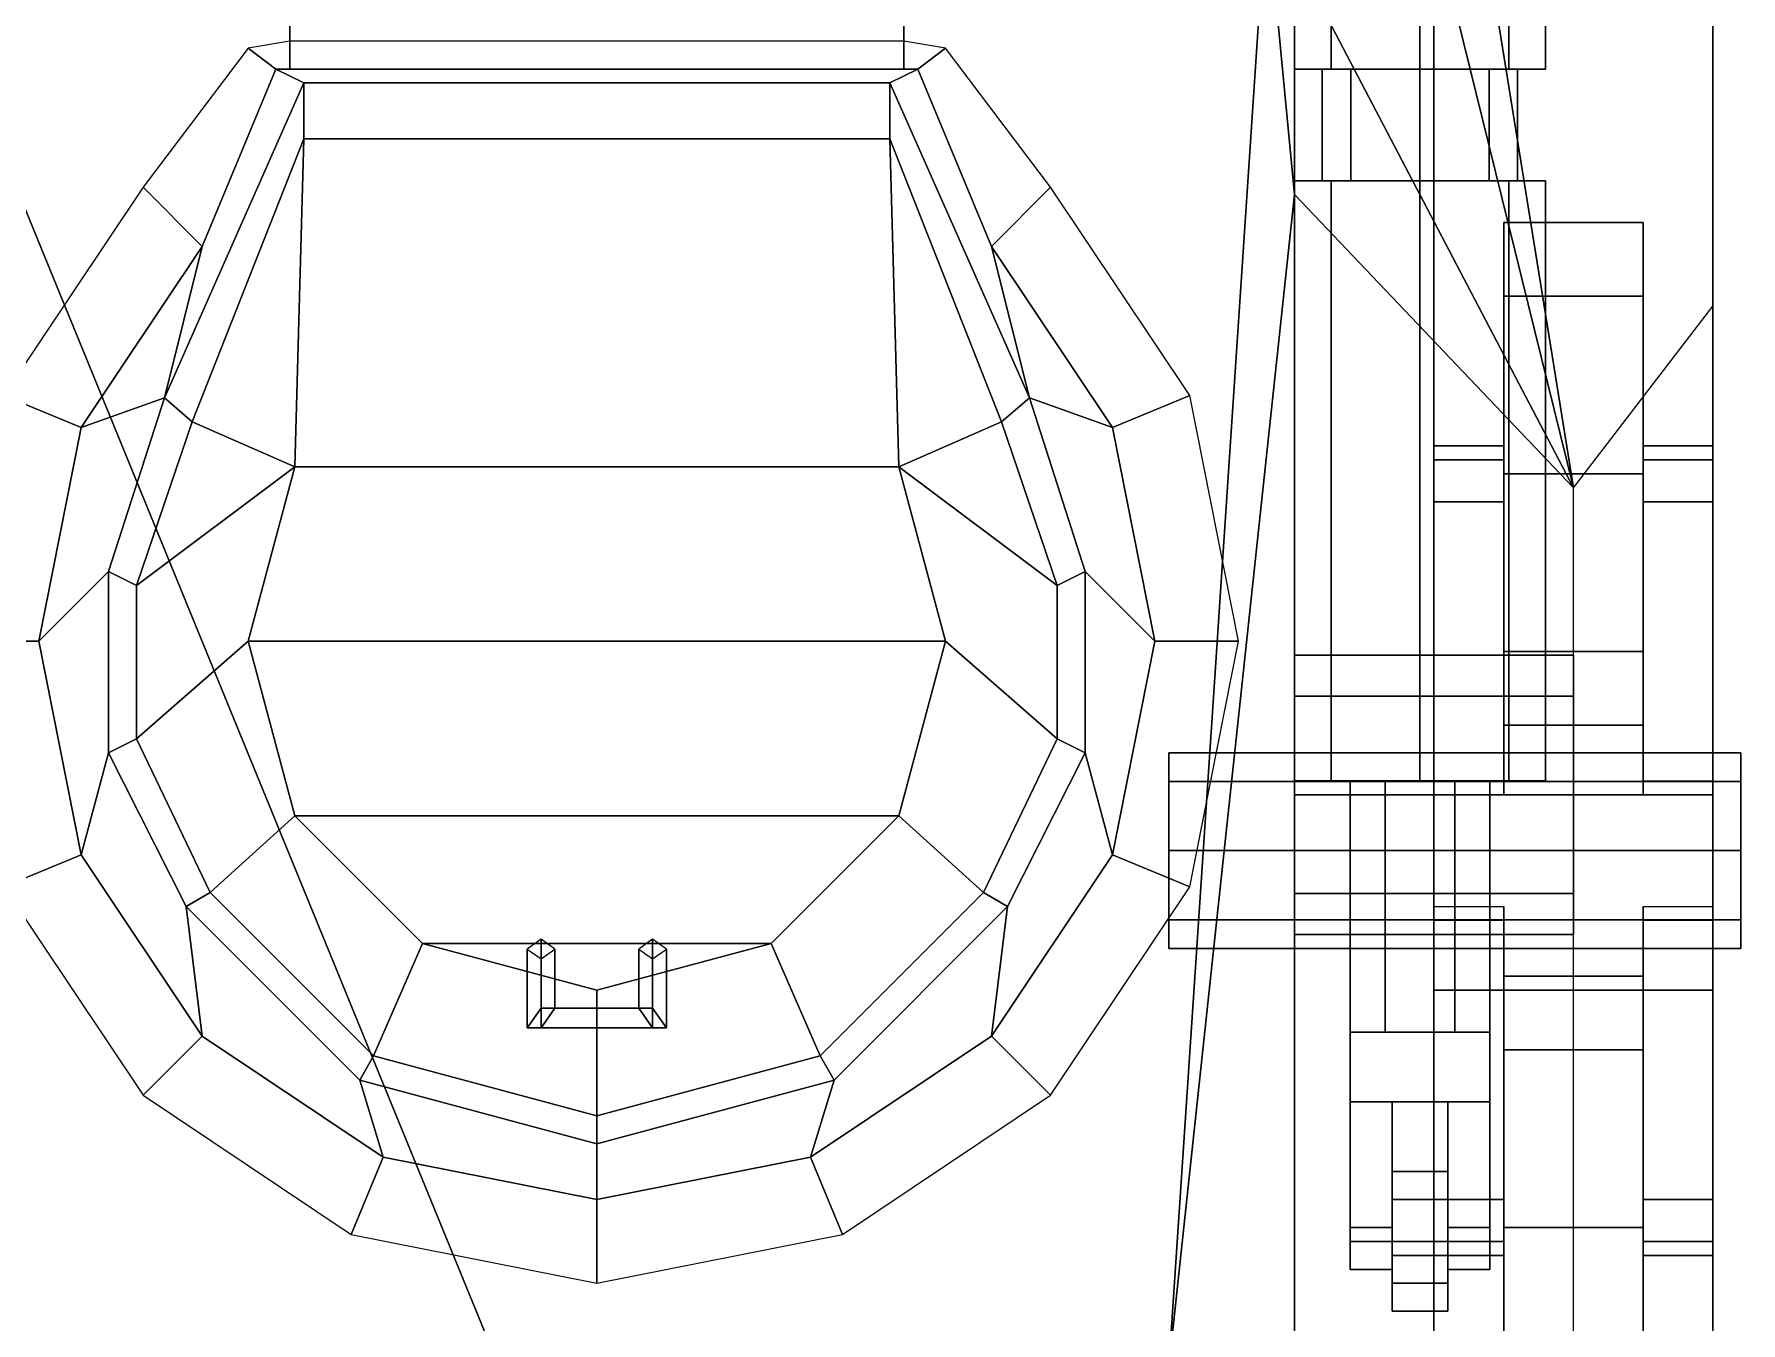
# Model space of a CAD drawing. Header units: millimetres. Extents: x -0.9 to 3, y -1.7 to 13.
# Drawn here: x -0.303 to 0.92, y -0.478 to 0.445 of the extents above; entities that cross this region are included whole.
import ezdxf

# ---------------------------------------------------------------- set-up
doc = ezdxf.new("R2010")
doc.units = ezdxf.units.MM
for name, color, linetype in [('mudguards', 6, 'Continuous'), ('suspension', 5, 'Continuous'), ('tracks', 3, 'Continuous'), ('turret', 2, 'Continuous'), ('wheels', 2, 'Continuous')]:
    doc.layers.add(name, color=color, linetype=linetype)

msp = doc.modelspace()

# ---------------------------------------------------------------- linework, layer by layer
for points in [[(0.6, 1.537219462384298, 0.3718624145097673), (0.6000000000000001, 1.399081169079633, 0.4290811690796321), (0.6, -1.189999999999996, 0.3100000000000005), (0.6, 1.509999999999999, 0.3099999999999994)], [(0.6, 1.509999999999999, 0.31), (0.6, -1.19, 0.31), (-0.6, -1.19, 0.31), (-0.6, 1.509999999999999, 0.31)], [(0.6, -1.39, 0.68), (0.6, -1.19, 0.31), (0.6000000000000001, 1.32, 0.62), (0.6000000000000001, 1.399081169079632, 0.8109188309203679)], [(0.6, -1.29, 0.9), (0.6, -1.39, 0.68), (0.6000000000000001, 1.399081169079632, 0.8109188309203679), (0.6, 1.36, 0.9)], [(0.6000000000000001, 1.399081169079632, 0.4290811690796321), (0.6000000000000001, 1.32, 0.62), (0.6, -1.190000000000001, 0.3100000000000003)], [(0.6, 1.359999999999995, 0.9000000000000012), (0.5999999999999999, 0.9299999999999999, 1.01), (0.5999999999999999, 0.9299999999999999, 1.01), (0.7999999999999999, 0.12, 0.9)], [(0.6, 0.9299999999999997, 1.01), (0.58, 0.54, 1.23), (0.58, 0.54, 1.23), (0.7999999999999999, 0.12, 0.9)], [(0.51, -0.51, 1.23), (0.58, 0.54, 1.23), (-0.4, 0.54, 1.23), (0.03000000000000003, -0.51, 1.23)], [(-0.4, 0.54, 1.23), (-0.4, -1.11, 1.23), (0.03, -0.8699999999999992, 1.23), (0.03, -0.51, 1.23)], [(0.51, -0.51, 1.23), (0.6, 0.3300000000000001, 1.23), (0.58, 0.54, 1.23), (0.51, -0.51, 1.23)], [(0.58, 0.54, 1.23), (0.6, 0.33, 1.23), (0.6, 0.33, 1.23), (0.7999999999999999, 0.12, 0.9)], [(0.51, -0.8699999999999992, 1.23), (0.6, -0.79, 1.23), (0.6, 0.3300000000000001, 1.23), (0.51, -0.51, 1.23)], [(0.6, 0.33, 1.23), (0.6, -0.79, 1.23), (0.7999999999999999, -0.9400000000000001, 0.9), (0.7999999999999999, 0.12, 0.9)]]:
    msp.add_3dface(points)
at = {"layer": 'mudguards'}
for points in [[(0.9, 0.25, 0.9), (0.9, 1.36, 0.9), (0.6, 1.36, 0.9), (0.8, 0.12, 0.9)], [(0.9, 0.25, 0.88), (0.9, 1.36, 0.88), (0.9, 1.36, 0.9), (0.9, 0.25, 0.9)]]:
    msp.add_3dface(points, dxfattribs=at)
at = {"layer": 'suspension'}
for points in [[(0.6263603896932108, 0.85, 0.5736396103067893), (0.6000000000000001, 0.85, 0.51), (0.6000000000000001, 0.42, 0.51), (0.6263603896932108, 0.42, 0.5736396103067893)], [(0.6000000000000001, 0.85, 0.51), (0.6263603896932107, 0.85, 0.4463603896932107), (0.6263603896932107, 0.42, 0.4463603896932107), (0.6000000000000001, 0.42, 0.51)], [(0.6263603896932107, 0.85, 0.4463603896932107), (0.6900000000000001, 0.85, 0.42), (0.6900000000000001, 0.42, 0.42), (0.6263603896932107, 0.42, 0.4463603896932107)], [(0.6900000000000001, 0.85, 0.6), (0.6263603896932108, 0.85, 0.5736396103067893), (0.6263603896932108, 0.42, 0.5736396103067893), (0.6900000000000001, 0.42, 0.6)], [(0.6900000000000001, 0.85, 0.42), (0.7536396103067893, 0.85, 0.4463603896932107), (0.7536396103067893, 0.42, 0.4463603896932107), (0.6900000000000001, 0.42, 0.42)], [(0.7536396103067893, 0.85, 0.5736396103067893), (0.6900000000000001, 0.85, 0.6), (0.6900000000000001, 0.42, 0.6), (0.7536396103067893, 0.42, 0.5736396103067893)], [(0.78, 0.85, 0.51), (0.7536396103067893, 0.85, 0.5736396103067893), (0.7536396103067893, 0.42, 0.5736396103067893), (0.78, 0.42, 0.51)], [(0.7536396103067893, 0.85, 0.4463603896932107), (0.78, 0.85, 0.51), (0.78, 0.42, 0.51), (0.7536396103067893, 0.42, 0.4463603896932107)], [(0.6405025253169417, 0.42, 0.5594974746830583), (0.6200000000000001, 0.42, 0.51), (0.6200000000000001, 0.34, 0.51), (0.6405025253169417, 0.34, 0.5594974746830583)], [(0.6200000000000001, 0.42, 0.51), (0.6405025253169417, 0.42, 0.4605025253169417), (0.6405025253169417, 0.34, 0.4605025253169417), (0.6200000000000001, 0.34, 0.51)], [(0.6405025253169417, 0.42, 0.4605025253169417), (0.6900000000000001, 0.42, 0.44), (0.6900000000000001, 0.34, 0.44), (0.6405025253169417, 0.34, 0.4605025253169417)], [(0.6900000000000001, 0.42, 0.5800000000000001), (0.6405025253169417, 0.42, 0.5594974746830583), (0.6405025253169417, 0.34, 0.5594974746830583), (0.6900000000000001, 0.34, 0.5800000000000001)], [(0.6900000000000001, 0.42, 0.44), (0.7394974746830584, 0.42, 0.4605025253169417), (0.7394974746830584, 0.34, 0.4605025253169417), (0.6900000000000001, 0.34, 0.44)], [(0.7394974746830584, 0.42, 0.5594974746830583), (0.6900000000000001, 0.42, 0.5800000000000001), (0.6900000000000001, 0.34, 0.5800000000000001), (0.7394974746830584, 0.34, 0.5594974746830583)], [(0.76, 0.42, 0.51), (0.7394974746830584, 0.42, 0.5594974746830583), (0.7394974746830584, 0.34, 0.5594974746830583), (0.76, 0.34, 0.51)], [(0.7394974746830584, 0.42, 0.4605025253169417), (0.76, 0.42, 0.51), (0.76, 0.34, 0.51), (0.7394974746830584, 0.34, 0.4605025253169417)], [(0.6, -0.09000000000000008, 0.51), (0.6263603896932107, -0.09000000000000008, 0.5736396103067893), (0.6263603896932108, 0.34, 0.5736396103067893), (0.6000000000000001, 0.34, 0.51)], [(0.6263603896932107, -0.09000000000000008, 0.4463603896932107), (0.6, -0.09000000000000008, 0.51), (0.6000000000000001, 0.34, 0.51), (0.6263603896932108, 0.34, 0.4463603896932107)], [(0.69, -0.09000000000000008, 0.42), (0.6263603896932107, -0.09000000000000008, 0.4463603896932107), (0.6263603896932108, 0.34, 0.4463603896932107), (0.6900000000000001, 0.3399999999999999, 0.42)], [(0.6263603896932107, -0.09000000000000008, 0.5736396103067893), (0.69, -0.09000000000000008, 0.6), (0.6900000000000001, 0.3399999999999999, 0.6), (0.6263603896932108, 0.34, 0.5736396103067893)], [(0.7536396103067893, -0.09000000000000008, 0.4463603896932107), (0.69, -0.09000000000000008, 0.42), (0.6900000000000001, 0.3399999999999999, 0.42), (0.7536396103067894, 0.3399999999999999, 0.4463603896932107)], [(0.69, -0.09000000000000008, 0.6), (0.7536396103067892, -0.09000000000000008, 0.5736396103067893), (0.7536396103067893, 0.3399999999999999, 0.5736396103067893), (0.6900000000000001, 0.3399999999999999, 0.6)], [(0.7536396103067892, -0.09000000000000008, 0.5736396103067893), (0.7799999999999999, -0.09000000000000008, 0.51), (0.78, 0.3399999999999999, 0.51), (0.7536396103067893, 0.3399999999999999, 0.5736396103067893)], [(0.7799999999999999, -0.09000000000000008, 0.51), (0.7536396103067893, -0.09000000000000008, 0.4463603896932107), (0.7536396103067894, 0.3399999999999999, 0.4463603896932107), (0.78, 0.3399999999999999, 0.51)], [(0.7499999999999999, 0.1500000000000001, 0.22), (0.7499999999999999, 0.1400000000000003, 0.2), (0.7, 0.1400000000000003, 0.2), (0.7, 0.1500000000000001, 0.22)], [(0.7, 0.1400000000000003, 0.2), (0.7, 0.1100000000000001, 0.2), (0.7, 0.1400000000000003, 0.24), (0.7, 0.1500000000000001, 0.22)], [(0.7, 0.1500000000000001, 0.22), (0.7, 0.1400000000000003, 0.24), (0.7499999999999999, 0.1400000000000003, 0.24), (0.7499999999999999, 0.1500000000000001, 0.22)], [(0.7499999999999999, 0.1400000000000003, 0.24), (0.7499999999999999, 0.1100000000000001, 0.2), (0.7499999999999999, 0.1400000000000003, 0.2), (0.7499999999999999, 0.1500000000000001, 0.22)], [(0.8999999999999998, 0.1500000000000001, 0.22), (0.8999999999999998, 0.1400000000000003, 0.2), (0.8499999999999999, 0.1400000000000003, 0.2), (0.8499999999999999, 0.1500000000000001, 0.22)], [(0.8499999999999999, 0.1400000000000003, 0.2), (0.8499999999999999, 0.1100000000000001, 0.2), (0.8499999999999999, 0.1400000000000003, 0.24), (0.8499999999999999, 0.1500000000000001, 0.22)], [(0.8499999999999999, 0.1500000000000001, 0.22), (0.8499999999999999, 0.1400000000000003, 0.24), (0.8999999999999998, 0.1400000000000003, 0.24), (0.8999999999999998, 0.1500000000000001, 0.22)], [(0.8999999999999998, 0.1400000000000003, 0.24), (0.8999999999999998, 0.1100000000000001, 0.2), (0.8999999999999998, 0.1400000000000003, 0.2), (0.8999999999999998, 0.1500000000000001, 0.22)], [(0.7, 0.1100000000000001, 0.2), (0.7, -0.09999999999999987, 0.24), (0.7, -0.08999999999999964, 0.3300000000000001), (0.7, 0.1399999999999999, 0.24)], [(0.7499999999999999, 0.1400000000000003, 0.2), (0.7499999999999999, 0.1100000000000001, 0.2), (0.7, 0.1100000000000001, 0.2), (0.7, 0.1400000000000003, 0.2)], [(0.7, 0.1399999999999999, 0.24), (0.7, -0.08999999999999964, 0.3300000000000001), (0.7499999999999999, -0.08999999999999964, 0.3300000000000001), (0.7499999999999999, 0.1399999999999999, 0.24)], [(0.7499999999999999, -0.08999999999999964, 0.3300000000000001), (0.7499999999999999, -0.09999999999999987, 0.24), (0.7499999999999999, 0.1100000000000001, 0.2), (0.7499999999999999, 0.1399999999999999, 0.24)], [(0.8499999999999999, 0.1100000000000001, 0.2), (0.8499999999999999, -0.09999999999999987, 0.24), (0.8499999999999999, -0.08999999999999964, 0.3300000000000001), (0.8499999999999999, 0.1399999999999999, 0.24)], [(0.8999999999999998, 0.1400000000000003, 0.2), (0.8999999999999998, 0.1100000000000001, 0.2), (0.8499999999999999, 0.1100000000000001, 0.2), (0.8499999999999999, 0.1400000000000003, 0.2)], [(0.8499999999999999, 0.1399999999999999, 0.24), (0.8499999999999999, -0.08999999999999964, 0.3300000000000001), (0.8999999999999998, -0.08999999999999964, 0.3300000000000001), (0.8999999999999998, 0.1399999999999999, 0.24)], [(0.8999999999999998, -0.08999999999999964, 0.3300000000000001), (0.8999999999999998, -0.09999999999999987, 0.24), (0.8999999999999998, 0.1100000000000001, 0.2), (0.8999999999999998, 0.1399999999999999, 0.24)], [(0.7499999999999999, 0.1100000000000001, 0.2), (0.7499999999999999, -0.09999999999999987, 0.24), (0.7, -0.09999999999999987, 0.24), (0.7, 0.1100000000000001, 0.2)], [(0.8999999999999998, 0.1100000000000001, 0.2), (0.8999999999999998, -0.09999999999999987, 0.24), (0.8499999999999999, -0.09999999999999987, 0.24), (0.8499999999999999, 0.1100000000000001, 0.2)], [(0.5099999999999999, -0.0905025253169418, 0.2405025253169416), (0.5099999999999999, -0.07000000000000006, 0.29), (0.9199999999999998, -0.07000000000000006, 0.29), (0.9199999999999998, -0.0905025253169418, 0.2405025253169416)], [(0.5099999999999999, -0.07000000000000006, 0.29), (0.5099999999999999, -0.0905025253169418, 0.3394974746830583), (0.9199999999999998, -0.0905025253169418, 0.3394974746830583), (0.9199999999999998, -0.07000000000000006, 0.29)], [(0.9199999999999998, -0.07000000000000006, 0.29), (0.9199999999999998, -0.1894974746830584, 0.2405025253169417), (0.9199999999999998, -0.1400000000000001, 0.22), (0.9199999999999998, -0.0905025253169418, 0.2405025253169416)], [(0.9199999999999998, -0.0905025253169418, 0.3394974746830583), (0.9199999999999998, -0.2100000000000002, 0.29), (0.9199999999999998, -0.1894974746830584, 0.2405025253169417), (0.9199999999999998, -0.07000000000000006, 0.29)], [(0.5099999999999999, -0.1400000000000001, 0.22), (0.5099999999999999, -0.0905025253169418, 0.2405025253169416), (0.9199999999999998, -0.0905025253169418, 0.2405025253169416), (0.9199999999999998, -0.1400000000000001, 0.22)], [(0.5099999999999999, -0.0905025253169418, 0.3394974746830583), (0.5099999999999999, -0.1400000000000001, 0.36), (0.9199999999999998, -0.1400000000000001, 0.36), (0.9199999999999998, -0.0905025253169418, 0.3394974746830583)], [(0.6, -0.09000000000000008, 0.51), (0.7536396103067893, -0.09000000000000008, 0.4463603896932107), (0.7799999999999999, -0.09000000000000008, 0.51), (0.6263603896932107, -0.09000000000000008, 0.5736396103067893)], [(0.6263603896932107, -0.09000000000000008, 0.4463603896932107), (0.69, -0.09000000000000008, 0.42), (0.7536396103067893, -0.09000000000000008, 0.4463603896932107), (0.6000000000000001, -0.09000000000000008, 0.51)], [(0.6263603896932107, -0.09000000000000008, 0.5736396103067893), (0.7799999999999999, -0.09000000000000008, 0.51), (0.7536396103067892, -0.09000000000000008, 0.5736396103067893), (0.69, -0.09000000000000008, 0.6)], [(0.6399999999999999, -0.27, 0.51), (0.6649999999999999, -0.27, 0.5533012701892219), (0.6649999999999999, -0.09000000000000008, 0.5533012701892219), (0.6399999999999999, -0.09000000000000008, 0.51)], [(0.6649999999999999, -0.27, 0.466698729810778), (0.6399999999999999, -0.27, 0.51), (0.6399999999999999, -0.09000000000000008, 0.51), (0.6649999999999999, -0.09000000000000008, 0.466698729810778)], [(0.715, -0.27, 0.4666987298107781), (0.6649999999999999, -0.27, 0.466698729810778), (0.6649999999999999, -0.09000000000000008, 0.466698729810778), (0.715, -0.09000000000000008, 0.4666987298107781)], [(0.6649999999999999, -0.27, 0.5533012701892219), (0.715, -0.27, 0.5533012701892219), (0.715, -0.09000000000000008, 0.5533012701892219), (0.6649999999999999, -0.09000000000000008, 0.5533012701892219)], [(0.715, -0.27, 0.5533012701892219), (0.74, -0.27, 0.51), (0.74, -0.09000000000000008, 0.51), (0.715, -0.09000000000000008, 0.5533012701892219)], [(0.74, -0.27, 0.51), (0.715, -0.27, 0.4666987298107781), (0.715, -0.09000000000000008, 0.4666987298107781), (0.74, -0.09000000000000008, 0.51)], [(0.9199999999999998, -0.1400000000000001, 0.36), (0.9199999999999998, -0.1894974746830584, 0.3394974746830583), (0.9199999999999998, -0.2100000000000002, 0.29), (0.9199999999999998, -0.0905025253169418, 0.3394974746830583)], [(0.5099999999999999, -0.1894974746830584, 0.2405025253169417), (0.5099999999999999, -0.1400000000000001, 0.22), (0.9199999999999998, -0.1400000000000001, 0.22), (0.9199999999999998, -0.1894974746830584, 0.2405025253169417)], [(0.5099999999999999, -0.1400000000000001, 0.36), (0.5099999999999999, -0.1894974746830584, 0.3394974746830583), (0.9199999999999998, -0.1894974746830584, 0.3394974746830583), (0.9199999999999998, -0.1400000000000001, 0.36)], [(0.7, -0.3900000000000001, 0.2), (0.7, -0.1800000000000002, 0.24), (0.7499999999999999, -0.1800000000000002, 0.24), (0.7499999999999999, -0.3900000000000001, 0.2)], [(0.7, -0.1900000000000002, 0.3300000000000001), (0.7, -0.1800000000000002, 0.24), (0.7, -0.3900000000000001, 0.2), (0.7, -0.4199999999999997, 0.24)], [(0.7499999999999999, -0.3900000000000001, 0.2), (0.7499999999999999, -0.1800000000000002, 0.24), (0.7499999999999999, -0.1900000000000002, 0.3300000000000001), (0.7499999999999999, -0.4199999999999997, 0.24)], [(0.8499999999999999, -0.1900000000000002, 0.3300000000000001), (0.8499999999999999, -0.1800000000000002, 0.24), (0.8499999999999999, -0.3900000000000001, 0.2), (0.8499999999999999, -0.4199999999999997, 0.24)], [(0.8499999999999999, -0.3900000000000001, 0.2), (0.8499999999999999, -0.1800000000000002, 0.24), (0.8999999999999998, -0.1800000000000002, 0.24), (0.8999999999999998, -0.3900000000000001, 0.2)], [(0.8999999999999998, -0.3900000000000001, 0.2), (0.8999999999999998, -0.1800000000000002, 0.24), (0.8999999999999998, -0.1900000000000002, 0.3300000000000001), (0.8999999999999998, -0.4199999999999997, 0.24)], [(0.5099999999999999, -0.2100000000000002, 0.29), (0.5099999999999999, -0.1894974746830584, 0.2405025253169417), (0.9199999999999998, -0.1894974746830584, 0.2405025253169417), (0.9199999999999998, -0.2100000000000002, 0.29)], [(0.5099999999999999, -0.1894974746830584, 0.3394974746830583), (0.5099999999999999, -0.2100000000000002, 0.29), (0.9199999999999998, -0.2100000000000002, 0.29), (0.9199999999999998, -0.1894974746830584, 0.3394974746830583)], [(0.7499999999999999, -0.4199999999999997, 0.24), (0.7499999999999999, -0.1900000000000002, 0.3300000000000001), (0.7, -0.1900000000000002, 0.3300000000000001), (0.7, -0.4199999999999997, 0.24)], [(0.8999999999999998, -0.4199999999999997, 0.24), (0.8999999999999998, -0.1900000000000002, 0.3300000000000001), (0.8499999999999999, -0.1900000000000002, 0.3300000000000001), (0.8499999999999999, -0.4199999999999997, 0.24)], [(0.7399999999999999, -0.27, 0.5800000000000001), (0.7399999999999999, -0.27, 0.45), (0.6399999999999999, -0.27, 0.45), (0.6399999999999999, -0.27, 0.5800000000000001)], [(0.6399999999999999, -0.27, 0.5800000000000001), (0.6399999999999999, -0.27, 0.45), (0.6399999999999999, -0.3200000000000001, 0.47), (0.6399999999999999, -0.3200000000000001, 0.55)], [(0.6399999999999999, -0.3200000000000001, 0.47), (0.6399999999999999, -0.27, 0.45), (0.7399999999999999, -0.27, 0.45), (0.7399999999999999, -0.3200000000000001, 0.47)], [(0.7399999999999999, -0.3200000000000001, 0.55), (0.7399999999999999, -0.27, 0.5800000000000001), (0.6399999999999999, -0.27, 0.5800000000000001), (0.6399999999999999, -0.3200000000000001, 0.55)], [(0.7399999999999999, -0.3200000000000001, 0.47), (0.7399999999999999, -0.27, 0.45), (0.7399999999999999, -0.27, 0.5800000000000001), (0.7399999999999999, -0.3200000000000001, 0.55)], [(0.6399999999999999, -0.3200000000000001, 0.55), (0.6399999999999999, -0.3200000000000001, 0.47), (0.6399999999999999, -0.4199999999999999, 0.47), (0.6399999999999999, -0.4099999999999999, 0.55)], [(0.6399999999999999, -0.4199999999999999, 0.47), (0.6399999999999999, -0.3200000000000001, 0.47), (0.6699999999999999, -0.3200000000000001, 0.47), (0.6699999999999999, -0.4199999999999999, 0.47)], [(0.6699999999999999, -0.4099999999999999, 0.55), (0.6699999999999999, -0.3200000000000001, 0.55), (0.6399999999999999, -0.3200000000000001, 0.55), (0.6399999999999999, -0.4099999999999999, 0.55)], [(0.6699999999999999, -0.3200000000000001, 0.55), (0.6699999999999999, -0.3200000000000001, 0.47), (0.71, -0.3200000000000001, 0.47), (0.71, -0.3200000000000001, 0.55)], [(0.6699999999999999, -0.4199999999999999, 0.47), (0.6699999999999999, -0.3200000000000001, 0.47), (0.6699999999999999, -0.3200000000000001, 0.55), (0.6699999999999999, -0.4099999999999999, 0.55)], [(0.71, -0.3200000000000001, 0.55), (0.71, -0.3200000000000001, 0.47), (0.71, -0.4199999999999999, 0.47), (0.71, -0.4099999999999999, 0.55)], [(0.71, -0.4199999999999999, 0.47), (0.71, -0.3200000000000001, 0.47), (0.7399999999999998, -0.3200000000000001, 0.47), (0.7399999999999998, -0.4199999999999999, 0.47)], [(0.7399999999999998, -0.4099999999999999, 0.55), (0.7399999999999998, -0.3200000000000001, 0.55), (0.71, -0.3200000000000001, 0.55), (0.71, -0.4099999999999999, 0.55)], [(0.7399999999999998, -0.4199999999999999, 0.47), (0.7399999999999998, -0.3200000000000001, 0.47), (0.7399999999999998, -0.3200000000000001, 0.55), (0.7399999999999998, -0.4099999999999999, 0.55)], [(0.6699999999999999, -0.3700000000000003, 0.58), (0.6699999999999999, -0.3700000000000003, 0.43), (0.6699999999999999, -0.4700000000000002, 0.54), (0.6699999999999999, -0.4199999999999999, 0.58)], [(0.71, -0.3700000000000003, 0.58), (0.71, -0.3700000000000003, 0.43), (0.6699999999999999, -0.3700000000000003, 0.43), (0.6699999999999999, -0.3700000000000003, 0.58)], [(0.6699999999999999, -0.3700000000000003, 0.43), (0.6699999999999999, -0.45, 0.43), (0.6699999999999999, -0.4700000000000002, 0.45), (0.6699999999999999, -0.4699999999999998, 0.54)], [(0.6699999999999999, -0.3700000000000003, 0.43), (0.6699999999999999, -0.3900000000000001, 0.2), (0.6699999999999999, -0.4299999999999999, 0.2), (0.6699999999999999, -0.45, 0.43)], [(0.71, -0.3700000000000003, 0.43), (0.71, -0.3900000000000001, 0.2), (0.6699999999999999, -0.3900000000000001, 0.2), (0.6699999999999999, -0.3700000000000003, 0.43)], [(0.71, -0.4199999999999999, 0.58), (0.71, -0.3700000000000003, 0.58), (0.6699999999999999, -0.3700000000000003, 0.58), (0.6699999999999999, -0.4199999999999999, 0.58)], [(0.71, -0.4700000000000002, 0.54), (0.71, -0.3700000000000003, 0.43), (0.71, -0.3700000000000003, 0.58), (0.71, -0.4199999999999999, 0.58)], [(0.71, -0.4700000000000002, 0.45), (0.71, -0.45, 0.43), (0.71, -0.3700000000000003, 0.43), (0.71, -0.4699999999999998, 0.54)], [(0.71, -0.4299999999999999, 0.2), (0.71, -0.3900000000000001, 0.2), (0.71, -0.3700000000000003, 0.43), (0.71, -0.45, 0.43)], [(0.6699999999999999, -0.4299999999999999, 0.2), (0.6699999999999999, -0.3900000000000001, 0.2), (0.71, -0.3900000000000001, 0.2), (0.71, -0.4299999999999999, 0.2)], [(0.7, -0.4199999999999999, 0.24), (0.7, -0.3900000000000001, 0.2), (0.7, -0.4199999999999999, 0.2), (0.7, -0.4299999999999999, 0.22)], [(0.7, -0.4199999999999999, 0.2), (0.7, -0.3900000000000001, 0.2), (0.7499999999999999, -0.3900000000000001, 0.2), (0.7499999999999999, -0.4199999999999999, 0.2)], [(0.7499999999999999, -0.4199999999999999, 0.2), (0.7499999999999999, -0.3900000000000001, 0.2), (0.7499999999999999, -0.4199999999999999, 0.24), (0.7499999999999999, -0.4299999999999999, 0.22)], [(0.8499999999999999, -0.4199999999999999, 0.24), (0.8499999999999999, -0.3900000000000001, 0.2), (0.8499999999999999, -0.4199999999999999, 0.2), (0.8499999999999999, -0.4299999999999999, 0.22)], [(0.8499999999999999, -0.4199999999999999, 0.2), (0.8499999999999999, -0.3900000000000001, 0.2), (0.8999999999999998, -0.3900000000000001, 0.2), (0.8999999999999998, -0.4199999999999999, 0.2)], [(0.8999999999999998, -0.4199999999999999, 0.2), (0.8999999999999998, -0.3900000000000001, 0.2), (0.8999999999999998, -0.4199999999999999, 0.24), (0.8999999999999998, -0.4299999999999999, 0.22)], [(0.6399999999999999, -0.4099999999999999, 0.55), (0.6399999999999999, -0.4199999999999999, 0.47), (0.6399999999999999, -0.4399999999999999, 0.49), (0.6399999999999999, -0.4399999999999999, 0.53)], [(0.6699999999999999, -0.4399999999999999, 0.53), (0.6699999999999999, -0.4099999999999999, 0.55), (0.6399999999999999, -0.4099999999999999, 0.55), (0.6399999999999999, -0.4399999999999999, 0.53)], [(0.6699999999999999, -0.4399999999999999, 0.49), (0.6699999999999999, -0.4199999999999999, 0.47), (0.6699999999999999, -0.4099999999999999, 0.55), (0.6699999999999999, -0.4399999999999999, 0.53)], [(0.71, -0.4099999999999999, 0.55), (0.71, -0.4199999999999999, 0.47), (0.71, -0.4399999999999999, 0.49), (0.71, -0.4399999999999999, 0.53)], [(0.7399999999999998, -0.4399999999999999, 0.53), (0.7399999999999998, -0.4099999999999999, 0.55), (0.71, -0.4099999999999999, 0.55), (0.71, -0.4399999999999999, 0.53)], [(0.7399999999999998, -0.4399999999999999, 0.49), (0.7399999999999998, -0.4199999999999999, 0.47), (0.7399999999999998, -0.4099999999999999, 0.55), (0.7399999999999998, -0.4399999999999999, 0.53)], [(0.6399999999999999, -0.4399999999999999, 0.49), (0.6399999999999999, -0.4199999999999999, 0.47), (0.6699999999999999, -0.4199999999999999, 0.47), (0.6699999999999999, -0.4399999999999999, 0.49)], [(0.6699999999999999, -0.4199999999999999, 0.58), (0.6699999999999999, -0.4700000000000002, 0.54), (0.71, -0.4700000000000002, 0.54), (0.71, -0.4199999999999999, 0.58)], [(0.7, -0.4299999999999999, 0.22), (0.7, -0.4199999999999999, 0.2), (0.7499999999999999, -0.4199999999999999, 0.2), (0.7499999999999999, -0.4299999999999999, 0.22)], [(0.7499999999999999, -0.4299999999999999, 0.22), (0.7499999999999999, -0.4199999999999999, 0.24), (0.7, -0.4199999999999999, 0.24), (0.7, -0.4299999999999999, 0.22)], [(0.71, -0.4399999999999999, 0.49), (0.71, -0.4199999999999999, 0.47), (0.7399999999999998, -0.4199999999999999, 0.47), (0.7399999999999998, -0.4399999999999999, 0.49)], [(0.8499999999999999, -0.4299999999999999, 0.22), (0.8499999999999999, -0.4199999999999999, 0.2), (0.8999999999999998, -0.4199999999999999, 0.2), (0.8999999999999998, -0.4299999999999999, 0.22)], [(0.8999999999999998, -0.4299999999999999, 0.22), (0.8999999999999998, -0.4199999999999999, 0.24), (0.8499999999999999, -0.4199999999999999, 0.24), (0.8499999999999999, -0.4299999999999999, 0.22)], [(0.6399999999999999, -0.4399999999999999, 0.53), (0.6399999999999999, -0.4399999999999999, 0.49), (0.6699999999999999, -0.4399999999999999, 0.49), (0.6699999999999999, -0.4399999999999999, 0.53)], [(0.6699999999999999, -0.45, 0.43), (0.6699999999999999, -0.4299999999999999, 0.2), (0.71, -0.4299999999999999, 0.2), (0.71, -0.45, 0.43)], [(0.71, -0.4399999999999999, 0.53), (0.71, -0.4399999999999999, 0.49), (0.7399999999999998, -0.4399999999999999, 0.49), (0.7399999999999998, -0.4399999999999999, 0.53)], [(0.6699999999999999, -0.4700000000000002, 0.45), (0.6699999999999999, -0.45, 0.43), (0.71, -0.45, 0.43), (0.71, -0.4700000000000002, 0.45)], [(0.6699999999999999, -0.4699999999999998, 0.54), (0.6699999999999999, -0.4700000000000002, 0.45), (0.71, -0.4700000000000002, 0.45), (0.71, -0.4699999999999998, 0.54)]]:
    msp.add_3dface(points, dxfattribs=at)
at = {"layer": 'tracks'}
for points in [[(0.7000000000000001, 1.17, 0.01999999999999999), (0.7000000000000001, -1.14, 0.02), (0.9, -1.14, 0.02), (0.9, 1.17, 0.01999999999999999)], [(0.9, 1.17), (0.9, -1.14), (0.7000000000000001, -1.14), (0.7000000000000001, 1.17)], [(0.7000000000000001, 1.17), (0.7000000000000001, -1.14), (0.7000000000000001, -1.14, 0.02), (0.7000000000000001, 1.17, 0.01999999999999999)], [(0.9, -1.14, 0.02), (0.9, -1.14), (0.9, 1.17), (0.9, 1.17, 0.01999999999999999)], [(0.7000000000000001, -0.09999999999999998, 0.8200000000000001), (0.7000000000000001, 0.88, 0.81), (0.7000000000000001, 0.88, 0.78), (0.7000000000000001, -0.09999999999999998, 0.79)], [(0.7000000000000001, -0.09999999999999998, 0.79), (0.7000000000000001, 0.88, 0.78), (0.9, 0.88, 0.78), (0.9, -0.09999999999999998, 0.79)], [(0.9, -0.09999999999999998, 0.8200000000000001), (0.9, 0.88, 0.81), (0.7000000000000001, 0.88, 0.81), (0.7000000000000001, -0.09999999999999998, 0.8200000000000001)], [(0.9, 0.88, 0.78), (0.9, 0.88, 0.81), (0.9, -0.09999999999999998, 0.8200000000000001), (0.9, -0.09999999999999998, 0.79)], [(0.7000000000000001, -0.24, 0.77), (0.7000000000000001, -0.09999999999999998, 0.79), (0.9, -0.09999999999999998, 0.79), (0.9, -0.24, 0.77)], [(0.7000000000000001, -0.24, 0.8), (0.7000000000000001, -0.09999999999999998, 0.8200000000000001), (0.7000000000000001, -0.09999999999999998, 0.79), (0.7000000000000001, -0.24, 0.77)], [(0.9, -0.24, 0.8), (0.9, -0.09999999999999998, 0.8200000000000001), (0.7000000000000001, -0.09999999999999998, 0.8200000000000001), (0.7000000000000001, -0.24, 0.8)], [(0.9, -0.09999999999999998, 0.79), (0.9, -0.09999999999999998, 0.8200000000000001), (0.9, -0.24, 0.8), (0.9, -0.24, 0.77)], [(0.9, -1.14, 0.67), (0.9, -0.24, 0.8), (0.7000000000000001, -0.24, 0.8), (0.7000000000000001, -1.14, 0.67)], [(0.7000000000000001, -1.14, 0.67), (0.7000000000000001, -0.24, 0.8), (0.7000000000000001, -0.24, 0.77), (0.7000000000000001, -1.14, 0.64)], [(0.7000000000000001, -1.14, 0.64), (0.7000000000000001, -0.24, 0.77), (0.9, -0.24, 0.77), (0.9, -1.14, 0.64)], [(0.9, -0.24, 0.77), (0.9, -0.24, 0.8), (0.9, -1.14, 0.67), (0.9, -1.14, 0.64)]]:
    msp.add_3dface(points, dxfattribs=at)
at = {"layer": 'turret'}
for points in [[(-0.12, 0.58, 1.6), (-0.12, 0.42, 1.6), (0.32, 0.42, 1.6), (0.32, 0.58, 1.6)], [(-0.12, 0.49, 1.23), (-0.12, 0.4400000000000001, 1.23), (-0.12, 0.4199999999999999, 1.6), (-0.12, 0.49, 1.6)], [(0.32, 0.49, 1.23), (0.32, 0.4400000000000001, 1.23), (-0.12, 0.4400000000000001, 1.23), (-0.12, 0.49, 1.23)], [(0.32, 0.4199999999999999, 1.6), (0.32, 0.4400000000000001, 1.23), (0.32, 0.49, 1.23), (0.32, 0.49, 1.6)], [(-0.15, 0.434984584955192, 1.23), (-0.2252691193458119, 0.3352691193458119, 1.23), (-0.1828427124746189, 0.292842712474619, 1.6), (-0.1300000000000002, 0.42, 1.6)], [(-0.12, 0.4400000000000001, 1.23), (-0.15, 0.434984584955192, 1.23), (-0.1300000000000002, 0.42, 1.6), (-0.12, 0.4199999999999999, 1.6)], [(0.33, 0.42, 1.6), (0.35, 0.434984584955192, 1.23), (0.32, 0.4400000000000001, 1.23), (0.32, 0.42, 1.6)], [(0.4252691193458119, 0.3352691193458118, 1.23), (0.35, 0.434984584955192, 1.23), (0.33, 0.42, 1.6), (0.3828427124746193, 0.292842712474619, 1.6)], [(-0.1300000000000002, 0.42, 1.6), (-0.1828427124746189, 0.292842712474619, 1.6), (-0.21, 0.1844486372867092, 1.6), (-0.1100000000000002, 0.41, 1.6)], [(0.33, 0.42, 1.6), (-0.1300000000000002, 0.42, 1.6), (-0.1100000000000002, 0.41, 1.6), (0.3099999999999999, 0.41, 1.6)], [(0.3828427124746193, 0.292842712474619, 1.6), (0.33, 0.42, 1.6), (0.3099999999999999, 0.41, 1.6), (0.41, 0.1844486372867092, 1.6)], [(-0.1100000000000002, 0.41, 1.6), (-0.21, 0.1844486372867092, 1.6), (-0.19, 0.1671281292110204, 1.65), (-0.1100000000000002, 0.37, 1.65)], [(0.3099999999999999, 0.41, 1.6), (-0.1100000000000002, 0.41, 1.6), (-0.1100000000000002, 0.37, 1.65), (0.3099999999999999, 0.37, 1.65)], [(0.41, 0.1844486372867092, 1.6), (0.3099999999999999, 0.41, 1.6), (0.3099999999999999, 0.37, 1.65), (0.39, 0.1671281292110204, 1.65)], [(-0.1100000000000002, 0.37, 1.65), (-0.19, 0.1671281292110204, 1.65), (-0.1165063509461095, 0.1350000000000001, 1.69), (-0.1100000000000002, 0.37, 1.65)], [(0.3099999999999999, 0.37, 1.65), (-0.1100000000000002, 0.37, 1.65), (-0.1165063509461095, 0.1350000000000001, 1.69), (0.3165063509461098, 0.1349999999999999, 1.69)], [(0.39, 0.1671281292110204, 1.65), (0.3099999999999999, 0.37, 1.65), (0.3099999999999999, 0.37, 1.65), (0.3165063509461098, 0.1349999999999999, 1.69)], [(-0.2252691193458119, 0.3352691193458119, 1.23), (-0.3249845849551919, 0.1860343788879416, 1.23), (-0.2695518130045146, 0.1630733729460362, 1.6), (-0.1828427124746189, 0.292842712474619, 1.6)], [(0.524984584955192, 0.1860343788879413, 1.23), (0.4252691193458119, 0.3352691193458118, 1.23), (0.3828427124746193, 0.292842712474619, 1.6), (0.469551813004515, 0.163073372946036, 1.6)], [(-0.1828427124746189, 0.292842712474619, 1.6), (-0.2695518130045145, 0.1630733729460362, 1.6), (-0.21, 0.1844486372867092, 1.6)], [(0.469551813004515, 0.163073372946036, 1.6), (0.3828427124746193, 0.292842712474619, 1.6), (0.41, 0.1844486372867092, 1.6)], [(-0.3249845849551919, 0.1860343788879416, 1.23), (-0.36, 0.01000000000000006, 1.23), (-0.2999999999999999, 0.01000000000000006, 1.6), (-0.2695518130045146, 0.1630733729460362, 1.6)], [(-0.2695518130045145, 0.1630733729460362, 1.6), (-0.2999999999999999, 0.01000000000000006, 1.6), (-0.2500000000000001, 0.06000000000000005, 1.6), (-0.2100000000000002, 0.1844486372867089, 1.6)], [(-0.21, 0.1844486372867092, 1.6), (-0.2500000000000001, 0.06000000000000005, 1.6), (-0.2300000000000001, 0.05000000000000004, 1.65), (-0.19, 0.1671281292110204, 1.65)], [(0.4499999999999998, 0.06, 1.6), (0.41, 0.1844486372867092, 1.6), (0.39, 0.1671281292110204, 1.65), (0.43, 0.04999999999999999, 1.65)], [(0.5000000000000001, 0.009999999999999953, 1.6), (0.469551813004515, 0.163073372946036, 1.6), (0.4099999999999999, 0.1844486372867092, 1.6), (0.4499999999999998, 0.06, 1.6)], [(0.56, 0.009999999999999953, 1.23), (0.524984584955192, 0.1860343788879413, 1.23), (0.469551813004515, 0.163073372946036, 1.6), (0.5000000000000001, 0.009999999999999953, 1.6)], [(-0.19, 0.1671281292110204, 1.65), (-0.2300000000000001, 0.05000000000000004, 1.65), (-0.1165063509461095, 0.1350000000000001, 1.69), (-0.19, 0.1671281292110204, 1.65)], [(0.43, 0.05000000000000004, 1.65), (0.39, 0.1671281292110204, 1.65), (0.39, 0.1671281292110204, 1.65), (0.3165063509461098, 0.1349999999999999, 1.69)], [(-0.2300000000000001, 0.05000000000000004, 1.65), (-0.2300000000000001, -0.05999999999999994, 1.65), (-0.15, 0.01000000000000006, 1.69), (-0.1165063509461095, 0.1350000000000001, 1.69)], [(-0.1165063509461095, 0.1350000000000001, 1.69), (-0.15, 0.01000000000000006, 1.69), (0.35, 0.01000000000000001, 1.69), (0.3165063509461098, 0.1349999999999999, 1.69)], [(0.43, -0.06, 1.65), (0.43, 0.05000000000000004, 1.65), (0.3165063509461098, 0.1349999999999999, 1.69), (0.35, 0.01000000000000001, 1.69)], [(-0.2999999999999999, 0.01000000000000012, 1.6), (-0.2695518130045148, -0.143073372946036, 1.6), (-0.2500000000000001, -0.07, 1.6), (-0.2500000000000001, 0.06000000000000005, 1.6)], [(-0.2500000000000001, 0.06000000000000005, 1.6), (-0.2500000000000001, -0.07, 1.6), (-0.2300000000000001, -0.05999999999999994, 1.65), (-0.2300000000000001, 0.05000000000000004, 1.65)], [(0.4499999999999998, -0.07, 1.6), (0.4499999999999998, 0.06, 1.6), (0.43, 0.04999999999999999, 1.65), (0.43, -0.06000000000000005, 1.65)], [(0.469551813004515, -0.1430733729460359, 1.6), (0.5000000000000001, 0.009999999999999953, 1.6), (0.4499999999999998, 0.06, 1.6), (0.4499999999999998, -0.07, 1.6)], [(-0.36, 0.01000000000000006, 1.23), (-0.3249845849551919, -0.1660343788879414, 1.23), (-0.2695518130045148, -0.143073372946036, 1.6), (-0.2999999999999999, 0.01000000000000006, 1.6)], [(-0.2300000000000001, -0.05999999999999994, 1.65), (-0.1771281292110204, -0.17, 1.65), (-0.1165063509461095, -0.115, 1.69), (-0.15, 0.01000000000000006, 1.69)], [(-0.15, 0.01000000000000001, 1.69), (-0.1165063509461095, -0.1149999999999999, 1.69), (0.3165063509461096, -0.115, 1.69), (0.35, 0.01000000000000001, 1.69)], [(0.3771281292110203, -0.17, 1.65), (0.43, -0.06, 1.65), (0.35, 0.01000000000000001, 1.69), (0.3165063509461097, -0.115, 1.69)], [(0.524984584955192, -0.1660343788879413, 1.23), (0.56, 0.009999999999999953, 1.23), (0.5000000000000001, 0.009999999999999953, 1.6), (0.469551813004515, -0.1430733729460359, 1.6)], [(-0.2500000000000001, -0.07, 1.6), (-0.1944486372867092, -0.18, 1.6), (-0.1771281292110204, -0.17, 1.65), (-0.2300000000000001, -0.05999999999999994, 1.65)], [(0.3944486372867092, -0.18, 1.6), (0.4499999999999998, -0.07, 1.6), (0.43, -0.06000000000000005, 1.65), (0.3771281292110203, -0.17, 1.65)], [(-0.2695518130045148, -0.143073372946036, 1.6), (-0.1828427124746189, -0.2728427124746192, 1.6), (-0.1944486372867092, -0.18, 1.6), (-0.2500000000000001, -0.07, 1.6)], [(0.3828427124746191, -0.272842712474619, 1.6), (0.469551813004515, -0.1430733729460359, 1.6), (0.4499999999999998, -0.07, 1.6), (0.3944486372867092, -0.18, 1.6)], [(-0.1771281292110204, -0.17, 1.65), (-0.05999999999999991, -0.2871281292110204, 1.65), (-0.02499999999999998, -0.2065063509461097, 1.69), (-0.1165063509461095, -0.115, 1.69)], [(-0.1165063509461096, -0.115, 1.69), (-0.02499999999999998, -0.2065063509461097, 1.69), (0.2250000000000001, -0.2065063509461096, 1.69), (0.3165063509461097, -0.115, 1.69)], [(0.2599999999999999, -0.2871281292110204, 1.65), (0.3771281292110203, -0.17, 1.65), (0.3165063509461097, -0.115, 1.69), (0.2250000000000001, -0.2065063509461096, 1.69)], [(-0.3249845849551919, -0.1660343788879414, 1.23), (-0.2252691193458117, -0.3152691193458121, 1.23), (-0.1828427124746189, -0.2728427124746192, 1.6), (-0.2695518130045148, -0.143073372946036, 1.6)], [(0.4252691193458119, -0.3152691193458119, 1.23), (0.524984584955192, -0.1660343788879413, 1.23), (0.469551813004515, -0.1430733729460359, 1.6), (0.3828427124746191, -0.272842712474619, 1.6)], [(-0.1944486372867092, -0.18, 1.6), (-0.06999999999999992, -0.3044486372867092, 1.6), (-0.05999999999999991, -0.2871281292110204, 1.65), (-0.1771281292110204, -0.17, 1.65)], [(0.2699999999999999, -0.3044486372867092, 1.6), (0.3944486372867092, -0.18, 1.6), (0.3771281292110203, -0.17, 1.65), (0.2599999999999999, -0.2871281292110204, 1.65)], [(-0.1828427124746189, -0.2728427124746192, 1.6), (-0.0530733729460354, -0.3595518130045149, 1.6), (-0.06999999999999992, -0.3044486372867092, 1.6), (-0.1944486372867092, -0.18, 1.6)], [(0.2530733729460359, -0.3595518130045147, 1.6), (0.3828427124746191, -0.272842712474619, 1.6), (0.3944486372867092, -0.18, 1.6), (0.2699999999999999, -0.3044486372867092, 1.6)], [(-0.05999999999999991, -0.2871281292110204, 1.65), (0.1, -0.33, 1.65), (0.1, -0.24, 1.69), (-0.02499999999999998, -0.2065063509461097, 1.69)], [(-0.02499999999999998, -0.2065063509461097, 1.69), (0.1, -0.24, 1.69), (0.1, -0.24, 1.69), (0.225, -0.2065063509461097, 1.69)], [(0.05999999999999998, -0.203431457505076, 1.687573593128807), (0.04999999999999998, -0.2105025253169417, 1.680502525316942), (0.04999999999999998, -0.2670710678118653, 1.737071067811865), (0.05999999999999998, -0.2529289321881345, 1.737071067811865)], [(0.06999999999999999, -0.2105025253169417, 1.680502525316942), (0.05999999999999998, -0.203431457505076, 1.687573593128807), (0.05999999999999998, -0.2529289321881345, 1.737071067811865), (0.06999999999999999, -0.2529289321881347, 1.722928932188134)], [(0.1, -0.33, 1.65), (0.2599999999999999, -0.2871281292110204, 1.65), (0.2250000000000001, -0.2065063509461096, 1.69), (0.1, -0.24, 1.69)], [(0.14, -0.203431457505076, 1.687573593128807), (0.13, -0.2105025253169417, 1.680502525316942), (0.13, -0.2529289321881347, 1.722928932188134), (0.14, -0.2529289321881345, 1.737071067811865)], [(0.15, -0.2105025253169417, 1.680502525316942), (0.14, -0.203431457505076, 1.687573593128807), (0.14, -0.2529289321881345, 1.737071067811865), (0.15, -0.2670710678118653, 1.737071067811865)], [(0.04999999999999998, -0.2105025253169417, 1.680502525316942), (0.05999999999999998, -0.217573593128807, 1.673431457505076), (0.05999999999999998, -0.2670710678118657, 1.722928932188134), (0.04999999999999998, -0.2670710678118653, 1.737071067811865)], [(0.05999999999999998, -0.217573593128807, 1.673431457505076), (0.06999999999999999, -0.2105025253169417, 1.680502525316942), (0.06999999999999999, -0.2529289321881347, 1.722928932188134), (0.05999999999999998, -0.2670710678118657, 1.722928932188134)], [(0.13, -0.2105025253169417, 1.680502525316942), (0.14, -0.217573593128807, 1.673431457505076), (0.14, -0.2670710678118657, 1.722928932188134), (0.13, -0.2529289321881347, 1.722928932188134)], [(0.14, -0.217573593128807, 1.673431457505076), (0.15, -0.2105025253169417, 1.680502525316942), (0.15, -0.2670710678118653, 1.737071067811865), (0.14, -0.2670710678118657, 1.722928932188134)], [(0.15, -0.2670710678118653, 1.737071067811865), (0.14, -0.2529289321881345, 1.737071067811865), (0.06000000000000004, -0.2529289321881345, 1.737071067811865), (0.05000000000000003, -0.2670710678118653, 1.737071067811865)], [(0.14, -0.2529289321881345, 1.737071067811865), (0.13, -0.2529289321881347, 1.722928932188134), (0.07000000000000005, -0.2529289321881347, 1.722928932188134), (0.06000000000000004, -0.2529289321881345, 1.737071067811865)], [(0.13, -0.2529289321881347, 1.722928932188134), (0.14, -0.2670710678118657, 1.722928932188134), (0.06000000000000004, -0.2670710678118657, 1.722928932188134), (0.07000000000000005, -0.2529289321881347, 1.722928932188134)], [(0.14, -0.2670710678118657, 1.722928932188134), (0.15, -0.2670710678118653, 1.737071067811865), (0.05000000000000003, -0.2670710678118653, 1.737071067811865), (0.06000000000000004, -0.2670710678118657, 1.722928932188134)], [(-0.2252691193458117, -0.3152691193458121, 1.23), (-0.07603437888794082, -0.4149845849551921, 1.23), (-0.0530733729460354, -0.3595518130045149, 1.6), (-0.1828427124746189, -0.2728427124746192, 1.6)], [(0.2760343788879412, -0.4149845849551919, 1.23), (0.4252691193458119, -0.3152691193458119, 1.23), (0.3828427124746191, -0.272842712474619, 1.6), (0.2530733729460358, -0.3595518130045147, 1.6)], [(-0.06999999999999992, -0.3044486372867092, 1.6), (0.1, -0.35, 1.6), (0.1, -0.33, 1.65), (-0.05999999999999991, -0.2871281292110204, 1.65)], [(0.1, -0.35, 1.6), (0.2699999999999999, -0.3044486372867092, 1.6), (0.2599999999999999, -0.2871281292110204, 1.65), (0.1, -0.33, 1.65)], [(-0.0530733729460354, -0.3595518130045149, 1.6), (0.1, -0.39, 1.6), (0.1, -0.35, 1.6), (-0.06999999999999992, -0.3044486372867092, 1.6)], [(0.1, -0.39, 1.6), (0.2530733729460358, -0.3595518130045147, 1.6), (0.2699999999999999, -0.3044486372867092, 1.6), (0.1, -0.35, 1.6)], [(-0.07603437888794082, -0.4149845849551921, 1.23), (0.1, -0.45, 1.23), (0.1, -0.39, 1.6), (-0.0530733729460354, -0.3595518130045149, 1.6)], [(0.1, -0.45, 1.23), (0.2760343788879412, -0.4149845849551919, 1.23), (0.2530733729460358, -0.3595518130045147, 1.6), (0.1, -0.39, 1.6)]]:
    msp.add_3dface(points, dxfattribs=at)
at = {"layer": 'wheels'}
for points in [[(0.8500000000000001, 0.3099999999999998, 0.22), (0.8500000000000001, 0.2572792206135786, 0.09272077938642148), (0.7500000000000001, 0.2572792206135786, 0.09272077938642148), (0.7500000000000001, 0.3099999999999998, 0.22)], [(0.7500000000000001, 0.002720779386421235, 0.3472792206135785), (0.7500000000000001, 0.3099999999999998, 0.22), (0.7500000000000001, 0.2572792206135786, 0.09272077938642148), (0.7500000000000001, -0.05000000000000004, 0.22)], [(0.7500000000000001, 0.1299999999999999, 0.4), (0.7500000000000001, 0.2572792206135786, 0.3472792206135785), (0.7500000000000001, 0.3099999999999998, 0.22), (0.7500000000000001, 0.002720779386421235, 0.3472792206135785)], [(0.8500000000000001, 0.2572792206135786, 0.3472792206135785), (0.8500000000000001, 0.3099999999999998, 0.22), (0.7500000000000001, 0.3099999999999998, 0.22), (0.7500000000000001, 0.2572792206135786, 0.3472792206135785)], [(0.8500000000000001, -0.05000000000000004, 0.22), (0.8500000000000001, 0.2572792206135786, 0.09272077938642148), (0.8500000000000001, 0.3099999999999998, 0.22), (0.8500000000000001, 0.002720779386421235, 0.3472792206135785)], [(0.8500000000000001, 0.002720779386421235, 0.3472792206135785), (0.8500000000000001, 0.3099999999999998, 0.22), (0.8500000000000001, 0.2572792206135786, 0.3472792206135785), (0.8500000000000001, 0.1299999999999999, 0.4)], [(0.7500000000000001, -0.05000000000000004, 0.22), (0.7500000000000001, 0.2572792206135786, 0.09272077938642151), (0.7500000000000001, 0.1299999999999999, 0.04000000000000001), (0.7500000000000001, 0.002720779386421457, 0.09272077938642143)], [(0.8500000000000001, 0.2572792206135786, 0.09272077938642148), (0.8500000000000001, 0.1299999999999999, 0.04000000000000001), (0.7500000000000001, 0.1299999999999999, 0.04000000000000001), (0.7500000000000001, 0.2572792206135786, 0.09272077938642148)], [(0.8500000000000001, 0.1299999999999999, 0.4), (0.8500000000000001, 0.2572792206135786, 0.3472792206135785), (0.7500000000000001, 0.2572792206135786, 0.3472792206135785), (0.7500000000000001, 0.1299999999999999, 0.4)], [(0.8500000000000001, 0.002720779386421457, 0.09272077938642143), (0.8500000000000001, 0.1299999999999999, 0.04000000000000001), (0.8500000000000001, 0.2572792206135786, 0.09272077938642148), (0.8500000000000001, -0.05000000000000004, 0.22)], [(0.8500000000000001, 0.1299999999999999, 0.04000000000000001), (0.8500000000000001, 0.002720779386421457, 0.09272077938642143), (0.7500000000000001, 0.002720779386421457, 0.09272077938642143), (0.7500000000000001, 0.1299999999999999, 0.04000000000000001)], [(0.8500000000000001, 0.002720779386421235, 0.3472792206135785), (0.8500000000000001, 0.1299999999999999, 0.4), (0.7500000000000001, 0.1299999999999999, 0.4), (0.7500000000000001, 0.002720779386421235, 0.3472792206135785)], [(0.6, -0.02928932188134514, 0.6192893218813453), (0.6, 1.110223024625157e-16, 0.6900000000000001), (0.8, 1.110223024625157e-16, 0.6900000000000001), (0.8, -0.02928932188134514, 0.6192893218813453)], [(0.6, 1.110223024625157e-16, 0.6900000000000001), (0.6, -0.02928932188134514, 0.7607106781186548), (0.8, -0.02928932188134514, 0.7607106781186548), (0.8, 1.110223024625157e-16, 0.6900000000000001)], [(0.8500000000000001, 0.002720779386421457, 0.09272077938642143), (0.8500000000000001, -0.05000000000000004, 0.22), (0.7500000000000001, -0.05000000000000004, 0.22), (0.7500000000000001, 0.002720779386421457, 0.09272077938642143)], [(0.8500000000000001, -0.05000000000000004, 0.22), (0.8500000000000001, 0.002720779386421235, 0.3472792206135785), (0.7500000000000001, 0.002720779386421235, 0.3472792206135785), (0.7500000000000001, -0.05000000000000004, 0.22)], [(0.8, -0.02928932188134514, 0.7607106781186548), (0.8, -0.1999999999999998, 0.6900000000000001), (0.8, -0.1707106781186546, 0.6192893218813453), (0.8, 1.110223024625157e-16, 0.6900000000000001)], [(0.8, 1.110223024625157e-16, 0.6900000000000001), (0.8, -0.1707106781186546, 0.6192893218813453), (0.8, -0.09999999999999987, 0.5900000000000001), (0.8, -0.02928932188134514, 0.6192893218813453)], [(0.6, -0.09999999999999987, 0.5900000000000001), (0.6, -0.02928932188134514, 0.6192893218813453), (0.8, -0.02928932188134514, 0.6192893218813453), (0.8, -0.09999999999999987, 0.5900000000000001)], [(0.6, -0.02928932188134514, 0.7607106781186548), (0.6, -0.09999999999999987, 0.79), (0.8, -0.09999999999999987, 0.79), (0.8, -0.02928932188134514, 0.7607106781186548)], [(0.8, -0.09999999999999987, 0.79), (0.8, -0.1707106781186546, 0.7607106781186548), (0.8, -0.1999999999999998, 0.6900000000000001), (0.8, -0.02928932188134514, 0.7607106781186548)], [(0.6, -0.1707106781186546, 0.6192893218813453), (0.6, -0.09999999999999987, 0.5900000000000001), (0.8, -0.09999999999999987, 0.5900000000000001), (0.8, -0.1707106781186546, 0.6192893218813453)], [(0.6, -0.09999999999999987, 0.79), (0.6, -0.1707106781186546, 0.7607106781186548), (0.8, -0.1707106781186546, 0.7607106781186548), (0.8, -0.09999999999999987, 0.79)], [(0.6, -0.1999999999999998, 0.6900000000000001), (0.6, -0.1707106781186546, 0.6192893218813453), (0.8, -0.1707106781186546, 0.6192893218813453), (0.8, -0.1999999999999998, 0.6900000000000001)], [(0.6, -0.1707106781186546, 0.7607106781186548), (0.6, -0.1999999999999998, 0.6900000000000001), (0.8, -0.1999999999999998, 0.6900000000000001), (0.8, -0.1707106781186546, 0.7607106781186548)], [(0.7500000000000001, -0.5372792206135787, 0.3472792206135785), (0.7500000000000001, -0.2300000000000001, 0.22), (0.7500000000000001, -0.2827207793864214, 0.09272077938642148), (0.7500000000000001, -0.59, 0.22)], [(0.8500000000000001, -0.2300000000000001, 0.22), (0.8500000000000001, -0.2827207793864214, 0.09272077938642148), (0.7500000000000001, -0.2827207793864214, 0.09272077938642148), (0.7500000000000001, -0.2300000000000001, 0.22)], [(0.7500000000000001, -0.41, 0.4), (0.7500000000000001, -0.2827207793864214, 0.3472792206135785), (0.7500000000000001, -0.2300000000000001, 0.22), (0.7500000000000001, -0.5372792206135787, 0.3472792206135785)], [(0.8500000000000001, -0.2827207793864214, 0.3472792206135785), (0.8500000000000001, -0.2300000000000001, 0.22), (0.7500000000000001, -0.2300000000000001, 0.22), (0.7500000000000001, -0.2827207793864214, 0.3472792206135785)], [(0.8500000000000001, -0.59, 0.22), (0.8500000000000001, -0.2827207793864214, 0.09272077938642148), (0.8500000000000001, -0.2300000000000001, 0.22), (0.8500000000000001, -0.5372792206135787, 0.3472792206135785)], [(0.8500000000000001, -0.5372792206135787, 0.3472792206135785), (0.8500000000000001, -0.2300000000000001, 0.22), (0.8500000000000001, -0.2827207793864214, 0.3472792206135785), (0.8500000000000001, -0.41, 0.4)], [(0.7500000000000001, -0.59, 0.22), (0.7500000000000001, -0.2827207793864214, 0.09272077938642154), (0.7500000000000001, -0.41, 0.04000000000000004), (0.7500000000000001, -0.5372792206135785, 0.09272077938642143)], [(0.8500000000000001, -0.2827207793864214, 0.09272077938642148), (0.8500000000000001, -0.41, 0.04000000000000004), (0.7500000000000001, -0.41, 0.04000000000000004), (0.7500000000000001, -0.2827207793864214, 0.09272077938642148)], [(0.8500000000000001, -0.41, 0.4), (0.8500000000000001, -0.2827207793864214, 0.3472792206135785), (0.7500000000000001, -0.2827207793864214, 0.3472792206135785), (0.7500000000000001, -0.41, 0.4)], [(0.8500000000000001, -0.5372792206135785, 0.09272077938642143), (0.8500000000000001, -0.41, 0.04000000000000004), (0.8500000000000001, -0.2827207793864214, 0.09272077938642148), (0.8500000000000001, -0.59, 0.22)], [(0.8500000000000001, -0.41, 0.04000000000000004), (0.8500000000000001, -0.5372792206135785, 0.09272077938642143), (0.7500000000000001, -0.5372792206135785, 0.09272077938642143), (0.7500000000000001, -0.41, 0.04000000000000004)], [(0.8500000000000001, -0.5372792206135787, 0.3472792206135785), (0.8500000000000001, -0.41, 0.4), (0.7500000000000001, -0.41, 0.4), (0.7500000000000001, -0.5372792206135787, 0.3472792206135785)]]:
    msp.add_3dface(points, dxfattribs=at)

doc.saveas('drawing.dxf')
